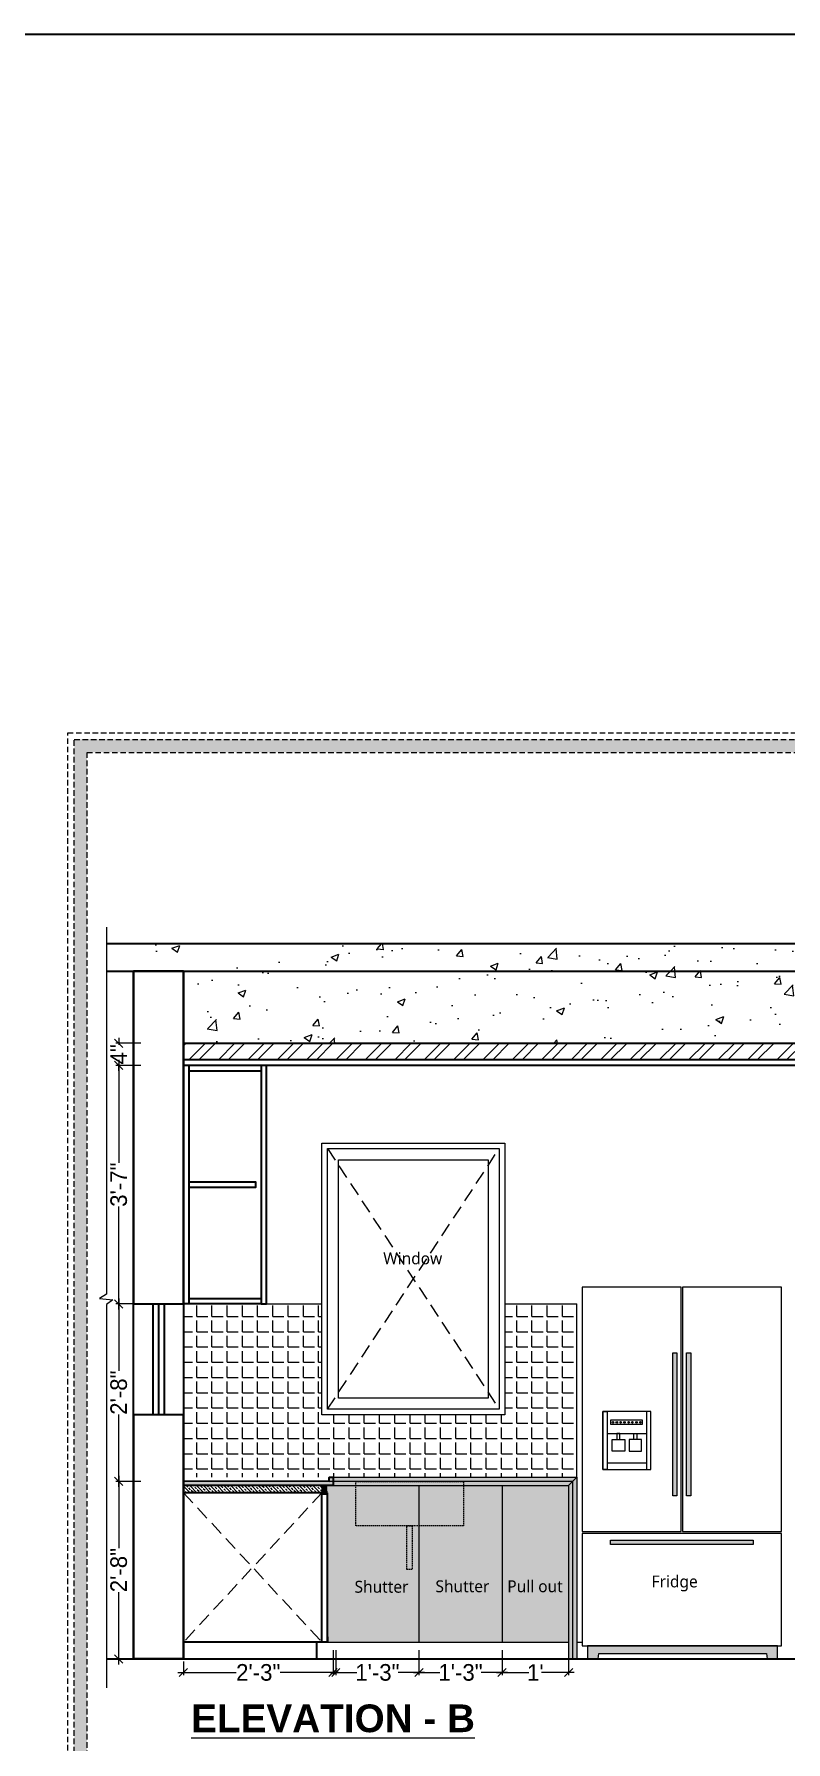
# Model space of a CAD drawing. Header units: millimetres. Extents: x 56222 to 3066687, y -650199 to -121287.
# Drawn here: x 140630.4 to 140766.1, y -184233.2 to -183925.3 of the extents above; entities that cross this region are included whole.
import ezdxf

# ---------------------------------------------------------------- set-up
doc = ezdxf.new("R2010")
doc.units = ezdxf.units.MM
doc.header["$MEASUREMENT"] = 0
doc.header["$PDMODE"] = 35
for name, pattern in [('DASHED', [0.75, 0.5, -0.25]), ('DASHED2', [0.375, 0.25, -0.125]), ('DASHEDX2', [1.5, 1, -0.5])]:
    doc.linetypes.add(name, pattern=pattern)
doc.layers.get('Defpoints').update_dxf_attribs({"color": 220})
for name, color, linetype, lineweight in [('03FUN', 37, 'Continuous', 9), ('DIM.', 250, 'Continuous', 13), ('Dimension', 10, 'DASHEDX2', 20), ('ELEVATION', 250, 'Continuous', 9), ('FIRST FLOOR ( DW_RAIL )', 7, 'Continuous', 9), ('FURNITURE', 32, 'Continuous', 9), ('furniture dimensions', 1, 'DASHED', 0), ('FURNITURE-1', 252, 'Continuous', 13), ('Labelling', 1, 'Continuous', 25), ('SECTION ( SLAB PLine )', 104, 'Continuous', 30), ('Text', 7, 'Continuous', 15), ('UTILITY', 48, 'Continuous', 9), ('wall', 7, 'Continuous', 30), ('XX~SLAB ( BEAM )~ ( DIM )', 7, 'Continuous', 9)]:
    doc.layers.add(name, color=color, linetype=linetype, lineweight=lineweight)
doc.layers.add('hatch', color=250, linetype='Continuous', lineweight=9, transparency=0.5)
doc.layers.add('str coll', color=6, linetype='Continuous')
doc.styles.add('century g', font='GOTHIC.TTF')
doc.styles.get("Standard").update_dxf_attribs({"font": 'arial.ttf', "height": 6})
doc.dimstyles.new('Archana', dxfattribs={"dimtxt": 2, "dimasz": 0.75, "dimexe": 0.5, "dimexo": 0.5, "dimgap": 0, "dimtad": 0, "dimzin": 0, "dimdsep": 46, "dimlunit": 4, "dimtxsty": 'century g', "dimblk": 'OBLIQUE', "dimcen": 0, "dimdle": 1, "dimclrd": 256, "dimclre": 256, "dimclrt": 256, "dimadec": 0, "dimazin": 0, "dimtfac": 1, "dimtofl": 0, "dimtmove": 1, "dimatfit": 3, "dimfxl": 1, "dimfxlon": 1, "dimtolj": 1, "dimtzin": 0, "dimlwd": -1, "dimlwe": -1, "dimarcsym": 0})
pattern_1 = [(50, (1826.904, 2.807), (14.34520365, -1.2550427), [1.5, -16.5]), (355, (1826.904, 2.807), (-2.7750267, 15.0438427), [1.2, -13.2]), (100.4514445, (1828.099, 2.702), (11.5701769, 13.7887998), [1.2748038, -14.0228422]), (46.1842, (1826.904, 6.807), (21.3448266, -3.3103856), [2.25, -24.75]), (96.635635, (1828.682, 6.531), (18.693239, 19.482372), [1.9122068, -21.0342752]), (351.184164, (1826.904, 6.807), (18.693239, 19.482372), [1.8, -19.8]), (21, (1828.904, 5.807), (11.93814104, -8.0523778), [1.5, -16.5]), (326, (1828.904, 5.807), (4.8663066, 14.5030009), [1.2, -13.2]), (71.451445, (1829.899, 5.136), (16.8044475, 6.45062306), [1.2748038, -14.0228422]), (37.5, (1826.904, 2.807), (0.24319711, 6.65787708), [0, -13.04, 0, -13.4, 0, -13.25]), (7.5, (1826.904, 2.807), (5.26139075, 7.88823424), [0, -7.64, 0, -12.74, 0, -5.05]), (327.5, (1822.444, 2.807), (10.67644872, -0.45109743), [0, -5, 0, -15.6, 0, -20.7]), (317.5, (1820.444, 2.807), (11.6637234, 2.00209965), [0, -6.5, 0, -10.36, 0, -14.7])]

# ---------------------------------------------------------------- blocks, each defined once
blk = doc.blocks.new('_Oblique')
at = {"layer": 'wall', "color": 0, "lineweight": -2}
blk.add_line((-0.5, -0.5), (0.5, 0.5), dxfattribs=at)
blk = doc.blocks.new('*D311')
at = {"layer": 'Defpoints', "color": 0, "linetype": 'Continuous', "lineweight": 30, "transparency": 16777216}
for p in [(140684.36, -184215.24), (140657.36, -184218.24), (140684.36, -184220.7)]:
    blk.add_point(p, dxfattribs=at)
at = {"layer": 'furniture dimensions', "color": 5, "linetype": 'ByBlock', "transparency": 16777216}
blk.add_line((140657.36, -184218.74), (140657.36, -184221.2), dxfattribs=at)
at = {"layer": 'furniture dimensions', "color": 5, "linetype": 'Continuous', "transparency": 16777216}
for p, q in [((140684.36, -184216.7), (140684.36, -184221.2)), ((140656.36, -184220.7), (140666.9, -184220.7)), ((140685.36, -184220.7), (140674.81, -184220.7))]:
    blk.add_line(p, q, dxfattribs=at)
at = {"layer": 'furniture dimensions', "color": 5, "linetype": 'Continuous', "transparency": 16777216, "xscale": 1.5, "yscale": 1.5, "zscale": 1.5, "rotation": 180}
blk.add_blockref('_Oblique', (140657.36, -184220.7), dxfattribs=at)
at = {"layer": 'furniture dimensions', "color": 5, "linetype": 'Continuous', "transparency": 16777216, "xscale": 1.5, "yscale": 1.5, "zscale": 1.5}
blk.add_blockref('_Oblique', (140684.36, -184220.7), dxfattribs=at)
at = {"layer": 'furniture dimensions', "linetype": 'Continuous', "lineweight": 0, "transparency": 16777216, "insert": (140670.86, -184220.7), "char_height": 3, "attachment_point": 5, "style": 'century g'}
blk.add_mtext('\\A1;2\'-3"', dxfattribs=at)
blk = doc.blocks.new('*D312')
at = {"layer": 'Defpoints', "color": 0, "linetype": 'Continuous', "lineweight": 30, "transparency": 16777216}
for p in [(140645.69, -184186.24), (140657.36, -184186.24), (140657.36, -184218.24)]:
    blk.add_point(p, dxfattribs=at)
at = {"layer": 'furniture dimensions', "color": 5, "linetype": 'Continuous', "transparency": 16777216}
for p, q in [((140645.69, -184185.24), (140645.69, -184198.29)), ((140649.69, -184186.24), (140645.19, -184186.24)), ((140645.69, -184219.24), (140645.69, -184206.2))]:
    blk.add_line(p, q, dxfattribs=at)
at = {"layer": 'furniture dimensions', "color": 5, "linetype": 'ByBlock', "transparency": 16777216}
blk.add_line((140649.69, -184218.24), (140645.19, -184218.24), dxfattribs=at)
at = {"layer": 'furniture dimensions', "color": 5, "linetype": 'Continuous', "transparency": 16777216, "xscale": 1.5, "yscale": 1.5, "zscale": 1.5}
for p, rotation in [((140645.69, -184186.24), 90), ((140645.69, -184218.24), 270)]:
    blk.add_blockref('_Oblique', p, dxfattribs=dict(at, rotation=rotation))
at = {"layer": 'furniture dimensions', "linetype": 'Continuous', "lineweight": 0, "transparency": 16777216, "insert": (140645.69, -184202.24), "char_height": 3, "attachment_point": 5, "rotation": 90, "style": 'century g'}
blk.add_mtext('\\A1;2\'-8"', dxfattribs=at)
blk = doc.blocks.new('*D313')
at = {"layer": 'Defpoints', "color": 0, "linetype": 'Continuous', "lineweight": 30, "transparency": 16777216}
for p in [(140645.69, -184154.24), (140657.36, -184154.24), (140657.36, -184186.24)]:
    blk.add_point(p, dxfattribs=at)
at = {"layer": 'furniture dimensions', "color": 5, "linetype": 'Continuous', "transparency": 16777216}
for p, q in [((140649.69, -184154.24), (140645.19, -184154.24)), ((140645.69, -184153.24), (140645.69, -184166.29)), ((140645.69, -184187.24), (140645.69, -184174.2))]:
    blk.add_line(p, q, dxfattribs=at)
at = {"layer": 'furniture dimensions', "color": 5, "linetype": 'ByBlock', "transparency": 16777216}
blk.add_line((140649.69, -184186.24), (140645.19, -184186.24), dxfattribs=at)
at = {"layer": 'furniture dimensions', "color": 5, "linetype": 'Continuous', "transparency": 16777216, "xscale": 1.5, "yscale": 1.5, "zscale": 1.5}
for p, rotation in [((140645.69, -184154.24), 90), ((140645.69, -184186.24), 270)]:
    blk.add_blockref('_Oblique', p, dxfattribs=dict(at, rotation=rotation))
at = {"layer": 'furniture dimensions', "linetype": 'Continuous', "lineweight": 0, "transparency": 16777216, "insert": (140645.69, -184170.24), "char_height": 3, "attachment_point": 5, "rotation": 90, "style": 'century g'}
blk.add_mtext('\\A1;2\'-8"', dxfattribs=at)
blk = doc.blocks.new('*D314')
at = {"layer": 'Defpoints', "color": 0, "linetype": 'Continuous', "lineweight": 30, "transparency": 16777216}
for p in [(140645.69, -184111.24), (140657.36, -184111.24), (140657.36, -184154.24)]:
    blk.add_point(p, dxfattribs=at)
at = {"layer": 'furniture dimensions', "color": 5, "linetype": 'Continuous', "transparency": 16777216}
for p, q in [((140649.69, -184111.24), (140645.19, -184111.24)), ((140645.69, -184110.24), (140645.69, -184128.8)), ((140645.69, -184155.24), (140645.69, -184136.69))]:
    blk.add_line(p, q, dxfattribs=at)
at = {"layer": 'furniture dimensions', "color": 5, "linetype": 'ByBlock', "transparency": 16777216}
blk.add_line((140649.69, -184154.24), (140645.19, -184154.24), dxfattribs=at)
at = {"layer": 'furniture dimensions', "color": 5, "linetype": 'Continuous', "transparency": 16777216, "xscale": 1.5, "yscale": 1.5, "zscale": 1.5}
for p, rotation in [((140645.69, -184111.24), 90), ((140645.69, -184154.24), 270)]:
    blk.add_blockref('_Oblique', p, dxfattribs=dict(at, rotation=rotation))
at = {"layer": 'furniture dimensions', "linetype": 'Continuous', "lineweight": 0, "transparency": 16777216, "insert": (140645.69, -184132.74), "char_height": 3, "attachment_point": 5, "rotation": 90, "style": 'century g'}
blk.add_mtext('\\A1;3\'-7"', dxfattribs=at)
blk = doc.blocks.new('*D315')
at = {"layer": 'Defpoints', "color": 0, "linetype": 'Continuous', "lineweight": 30, "transparency": 16777216}
for p in [(140684.86, -184215.24), (140699.86, -184215.24), (140699.86, -184220.7)]:
    blk.add_point(p, dxfattribs=at)
at = {"layer": 'furniture dimensions', "color": 5, "linetype": 'ByBlock', "transparency": 16777216}
blk.add_line((140684.86, -184216.7), (140684.86, -184221.2), dxfattribs=at)
at = {"layer": 'furniture dimensions', "color": 5, "linetype": 'Continuous', "transparency": 16777216}
for p, q in [((140699.86, -184216.7), (140699.86, -184221.2)), ((140683.86, -184220.7), (140688.64, -184220.7)), ((140700.86, -184220.7), (140696.08, -184220.7))]:
    blk.add_line(p, q, dxfattribs=at)
at = {"layer": 'furniture dimensions', "color": 5, "linetype": 'Continuous', "transparency": 16777216, "xscale": 1.5, "yscale": 1.5, "zscale": 1.5, "rotation": 180}
blk.add_blockref('_Oblique', (140684.86, -184220.7), dxfattribs=at)
at = {"layer": 'furniture dimensions', "color": 5, "linetype": 'Continuous', "transparency": 16777216, "xscale": 1.5, "yscale": 1.5, "zscale": 1.5}
blk.add_blockref('_Oblique', (140699.86, -184220.7), dxfattribs=at)
at = {"layer": 'furniture dimensions', "linetype": 'Continuous', "lineweight": 0, "transparency": 16777216, "insert": (140692.36, -184220.7), "char_height": 3, "attachment_point": 5, "style": 'century g'}
blk.add_mtext('\\A1;1\'-3"', dxfattribs=at)
blk = doc.blocks.new('*D316')
at = {"layer": 'Defpoints', "color": 0, "linetype": 'Continuous', "lineweight": 30, "transparency": 16777216}
for p in [(140714.86, -184215.24), (140726.86, -184215.24), (140726.86, -184220.7)]:
    blk.add_point(p, dxfattribs=at)
at = {"layer": 'furniture dimensions', "color": 5, "linetype": 'ByBlock', "transparency": 16777216}
blk.add_line((140714.86, -184216.7), (140714.86, -184221.2), dxfattribs=at)
at = {"layer": 'furniture dimensions', "color": 5, "linetype": 'Continuous', "transparency": 16777216}
for p, q in [((140726.86, -184216.7), (140726.86, -184221.2)), ((140713.86, -184220.7), (140719.71, -184220.7)), ((140727.86, -184220.7), (140722, -184220.7))]:
    blk.add_line(p, q, dxfattribs=at)
at = {"layer": 'furniture dimensions', "color": 5, "linetype": 'Continuous', "transparency": 16777216, "xscale": 1.5, "yscale": 1.5, "zscale": 1.5, "rotation": 180}
blk.add_blockref('_Oblique', (140714.86, -184220.7), dxfattribs=at)
at = {"layer": 'furniture dimensions', "color": 5, "linetype": 'Continuous', "transparency": 16777216, "xscale": 1.5, "yscale": 1.5, "zscale": 1.5}
blk.add_blockref('_Oblique', (140726.86, -184220.7), dxfattribs=at)
at = {"layer": 'furniture dimensions', "linetype": 'Continuous', "lineweight": 0, "transparency": 16777216, "insert": (140720.86, -184220.7), "char_height": 3, "attachment_point": 5, "style": 'century g'}
blk.add_mtext("\\A1;1'", dxfattribs=at)
blk = doc.blocks.new('*D415')
at = {"layer": 'Defpoints', "color": 0, "linetype": 'Continuous', "lineweight": 30, "transparency": 16777216}
for p in [(140645.69, -184107.24), (140657.36, -184107.24), (140657.36, -184111.24)]:
    blk.add_point(p, dxfattribs=at)
at = {"layer": 'furniture dimensions', "color": 5, "linetype": 'Continuous', "transparency": 16777216}
for p, q in [((140649.69, -184107.24), (140645.19, -184107.24)), ((140645.69, -184106.24), (140645.69, -184107.54)), ((140645.69, -184112.24), (140645.69, -184110.94))]:
    blk.add_line(p, q, dxfattribs=at)
at = {"layer": 'furniture dimensions', "color": 5, "linetype": 'ByBlock', "transparency": 16777216}
blk.add_line((140649.69, -184111.24), (140645.19, -184111.24), dxfattribs=at)
at = {"layer": 'furniture dimensions', "color": 5, "linetype": 'Continuous', "transparency": 16777216, "xscale": 1.5, "yscale": 1.5, "zscale": 1.5}
for p, rotation in [((140645.69, -184107.24), 90), ((140645.69, -184111.24), 270)]:
    blk.add_blockref('_Oblique', p, dxfattribs=dict(at, rotation=rotation))
at = {"layer": 'furniture dimensions', "linetype": 'Continuous', "lineweight": 0, "transparency": 16777216, "insert": (140645.69, -184109.24), "char_height": 3, "attachment_point": 5, "rotation": 90, "style": 'century g'}
blk.add_mtext('\\A1;4"', dxfattribs=at)
blk = doc.blocks.new('*D448')
at = {"layer": 'Defpoints', "color": 0, "linetype": 'Continuous', "lineweight": 30, "transparency": 16777216}
for p in [(140699.86, -184215.24), (140714.86, -184215.24), (140714.86, -184220.7)]:
    blk.add_point(p, dxfattribs=at)
at = {"layer": 'furniture dimensions', "color": 5, "linetype": 'ByBlock', "transparency": 16777216}
blk.add_line((140699.86, -184216.7), (140699.86, -184221.2), dxfattribs=at)
at = {"layer": 'furniture dimensions', "color": 5, "linetype": 'Continuous', "transparency": 16777216}
for p, q in [((140714.86, -184216.7), (140714.86, -184221.2)), ((140698.86, -184220.7), (140703.64, -184220.7)), ((140715.86, -184220.7), (140711.08, -184220.7))]:
    blk.add_line(p, q, dxfattribs=at)
at = {"layer": 'furniture dimensions', "color": 5, "linetype": 'Continuous', "transparency": 16777216, "xscale": 1.5, "yscale": 1.5, "zscale": 1.5, "rotation": 180}
blk.add_blockref('_Oblique', (140699.86, -184220.7), dxfattribs=at)
at = {"layer": 'furniture dimensions', "color": 5, "linetype": 'Continuous', "transparency": 16777216, "xscale": 1.5, "yscale": 1.5, "zscale": 1.5}
blk.add_blockref('_Oblique', (140714.86, -184220.7), dxfattribs=at)
at = {"layer": 'furniture dimensions', "linetype": 'Continuous', "lineweight": 0, "transparency": 16777216, "insert": (140707.36, -184220.7), "char_height": 3, "attachment_point": 5, "style": 'century g'}
blk.add_mtext('\\A1;1\'-3"', dxfattribs=at)

msp = doc.modelspace()

# ---------------------------------------------------------------- hatches: boundary and pattern name
at = {"layer": '03FUN', "linetype": 'ByBlock'}
h = msp.add_hatch(color=250, dxfattribs=at)
h.paths.add_polyline_path([(140748.93, -184163.09), (140748.16, -184163.09), (140748.16, -184188.87), (140748.93, -184188.87)])
h.paths.add_polyline_path([(140746.42, -184163.09), (140745.65, -184163.09), (140745.65, -184188.87), (140746.42, -184188.87)])
for points in [[(140760.18, -184196.85), (140734.4, -184196.85), (140734.4, -184197.62), (140760.18, -184197.62)], [(140764.57, -184215.88), (140730.25, -184215.88), (140730.25, -184218.24), (140732.23, -184218.24), (140732.35, -184217.28), (140762.59, -184217.28), (140762.72, -184218.24), (140764.57, -184218.24)]]:
    msp.add_hatch(color=250, dxfattribs=at).paths.add_polyline_path(points)
at = {"layer": 'Dimension', "true_color": 0xd39e00}
h = msp.add_hatch(color=42, dxfattribs=at)
h.paths.add_polyline_path([(140637.65, -184286.11), (140969.58, -184286.11), (140969.58, -184052.47), (140637.65, -184052.47)])
h.paths.add_polyline_path([(140639.98, -184283.78), (140967.25, -184283.78), (140967.25, -184054.8), (140639.98, -184054.8)], flags=16)
at = {"layer": 'FURNITURE', "lineweight": 5, "true_color": 0xc7c8ca, "transparency": 33554687}
h = msp.add_hatch(dxfattribs=at)
h.set_pattern_fill('ANGLE', color=9, scale=10)
h.set_pattern_definition([(0, (0, 0), (0, 2.75), [2, -0.75]), (90, (0, 0), (-2.75, 2e-16), [2, -0.75])])
h.paths.add_polyline_path([(140728.34, -184154.24), (140715.36, -184154.24), (140715.36, -184174.24), (140682.36, -184174.24), (140682.36, -184154.24), (140657.36, -184154.24), (140657.36, -184185.49), (140679.31, -184185.49, -0.441975), (140685.9, -184185.49), (140728.34, -184185.49)])
h.paths.add_polyline_path([(140679.31, -184185.49), (140681.97, -184185.49, -0.04077), (140681.98, -184185.49), (140682.51, -184185.49), (140685.9, -184185.49, 0.44186)], flags=17)
at = {"layer": 'FURNITURE', "lineweight": 30, "true_color": 0x939598, "transparency": 33554687}
h = msp.add_hatch(color=252, dxfattribs=at)
h.dxf.hatch_style = 1
edge = h.paths.add_edge_path()
edge.add_line((140657.36, -184186.99), (140657.36, -184186.23))
edge.add_line((140657.36, -184186.23), (140683.63, -184186.24))
edge.add_line((140683.63, -184186.24), (140683.63, -184185.59))
edge.add_arc((140683.73, -184185.59), 0.1, 90, 180, ccw=False)
edge.add_line((140683.73, -184185.49), (140684.25, -184185.49))
edge.add_arc((140684.25, -184185.59), 0.1, 0, 90, ccw=False)
edge.add_line((140684.35, -184185.59), (140684.35, -184186.99))
edge.add_line((140684.35, -184186.99), (140657.36, -184186.99))
at = {"layer": 'FURNITURE', "lineweight": 30, "true_color": 0x636466, "transparency": 33554687}
h = msp.add_hatch(color=251, dxfattribs=at)
h.dxf.hatch_style = 1
h.paths.add_polyline_path([(140728.34, -184185.49), (140684.25, -184185.49, -0.418282), (140684.36, -184185.59), (140684.36, -184186.24), (140688.46, -184186.24), (140688.46, -184186.24), (140707.89, -184186.24), (140727.59, -184186.24)])
h.paths.add_polyline_path([(140728.34, -184185.49), (140727.59, -184186.24), (140727.59, -184218.24), (140728.34, -184218.24)])
at = {"layer": 'FURNITURE', "lineweight": 30, "true_color": 0x939598, "transparency": 33554687}
h = msp.add_hatch(color=252, dxfattribs=at)
h.dxf.hatch_style = 1
h.paths.add_polyline_path([(140727.59, -184186.24), (140707.89, -184186.24), (140707.89, -184186.99), (140726.84, -184186.99)])
h.paths.add_polyline_path([(140707.89, -184186.24), (140688.46, -184186.24), (140688.46, -184186.99), (140707.89, -184186.99)])
h.paths.add_polyline_path([(140688.46, -184186.24), (140682.61, -184186.24), (140682.61, -184186.99), (140688.46, -184186.99)])
h.paths.add_polyline_path([(140727.59, -184186.24), (140726.84, -184186.99), (140726.84, -184218.24), (140727.59, -184218.24)])
at = {"layer": 'FURNITURE', "lineweight": 30, "true_color": 0xc8a668, "transparency": 33554559}
h = msp.add_hatch(color=43, dxfattribs=at)
h.dxf.hatch_style = 1
edge = h.paths.add_edge_path()
edge.add_line((140683.35, -184186.99), (140682.61, -184186.99))
edge.add_line((140682.61, -184186.99), (140682.61, -184186.99))
edge.add_line((140682.61, -184186.99), (140682.61, -184188.09))
edge.add_arc((140682.81, -184188.09), 0.2, 180, 270)
edge.add_line((140682.81, -184188.29), (140683.36, -184188.29))
edge.add_line((140683.36, -184188.29), (140683.36, -184187.99))
edge.add_line((140683.36, -184187.99), (140683.35, -184187.99))
edge.add_line((140683.35, -184187.99), (140683.35, -184186.99))
at = {"layer": 'FURNITURE', "lineweight": 0, "true_color": 0xc8a668, "transparency": 33554559}
h = msp.add_hatch(color=43, dxfattribs=at)
h.dxf.hatch_style = 1
h.paths.add_polyline_path([(140684.86, -184186.99), (140683.36, -184186.99), (140683.36, -184215.24), (140684.86, -184215.24)])
at = {"layer": 'FURNITURE', "lineweight": 30, "true_color": 0xc8a668, "transparency": 33554559}
h = msp.add_hatch(color=43, dxfattribs=at)
h.dxf.hatch_style = 1
h.paths.add_polyline_path([(140699.86, -184186.99), (140684.86, -184186.99), (140684.86, -184215.24), (140699.86, -184215.24)])
h.paths.add_polyline_path([(140714.86, -184186.99), (140699.86, -184186.99), (140699.86, -184215.24), (140714.86, -184215.24)])
h.paths.add_polyline_path([(140726.84, -184186.99), (140714.86, -184186.99), (140714.86, -184215.24), (140726.84, -184215.24)])
at = {"layer": 'FURNITURE-1', "lineweight": 18, "true_color": 0xc7c8ca}
h = msp.add_hatch(dxfattribs=at)
h.set_pattern_fill('AR-CONC', color=9, scale=2)
h.set_pattern_definition(pattern_1)
h.paths.add_polyline_path([(140901.39, -184089.24), (140643.48, -184089.24), (140643.48, -184094.24), (140889.36, -184094.24), (140893.86, -184094.24), (140901.39, -184094.24)])
h = msp.add_hatch(dxfattribs=at)
h.set_pattern_fill('AR-CONC', color=9, scale=2)
h.set_pattern_definition(pattern_1)
h.paths.add_polyline_path([(140889.36, -184094.24), (140811.86, -184094.24), (140657.36, -184094.24), (140657.36, -184107.24), (140889.36, -184107.24)])
at = {"layer": 'FURNITURE-1', "lineweight": 18, "transparency": 33554572}
h = msp.add_hatch(dxfattribs=at)
h.set_pattern_fill('ANSI32', color=6, scale=10)
h.set_pattern_definition([(45, (1826.9038, 2.807), (-2.65165043, 2.65165043), []), (45, (1828.6715, 2.807), (-2.65165043, 2.65165043), [])])
h.paths.add_polyline_path([(140889.36, -184107.24), (140811.86, -184107.24), (140811.86, -184107.27), (140802.86, -184107.27), (140657.36, -184107.24), (140657.36, -184110.24), (140889.36, -184110.24)])
at = {"layer": 'hatch', "transparency": 33554651}
h = msp.add_hatch(dxfattribs=at)
h.set_pattern_fill('ANSI33', color=256, scale=3.493167, angle=90, style=0)
h.set_pattern_definition([(135, (-5354548.2881, 4412201.0351), (-0.61751058278, -0.61751058278), []), (135, (-5354548.2881, 4412201.6526), (-0.61751058278, -0.61751058278), [0.43664592054, -0.21832296027])])
h.paths.add_polyline_path([(140657.36, -184188.28), (140657.36, -184186.99), (140682.41, -184187), (140682.41, -184188.28)])

# ---------------------------------------------------------------- linework, layer by layer
at = {"layer": 'Dimension', "color": 42, "true_color": 0xd39e00, "elevation": 0.12}
for points in [[(140636.48, -184051.3), (140970.74, -184051.3), (140970.74, -184287.27), (140636.48, -184287.27)], [(140637.65, -184052.47), (140969.58, -184052.47), (140969.58, -184286.11), (140637.65, -184286.11)], [(140639.98, -184054.8), (140967.25, -184054.8), (140967.25, -184283.78), (140639.98, -184283.78)]]:
    msp.add_lwpolyline(points, close=True, dxfattribs=at)
at = {"layer": 'ELEVATION', "lineweight": 0}
for points in [[(140682.36, -184125.24), (140715.36, -184125.24), (140715.36, -184174.24), (140682.36, -184174.24)], [(140683.36, -184126.24), (140714.36, -184126.24), (140714.36, -184173.24), (140683.36, -184173.24)], [(140685.36, -184128.24), (140712.36, -184128.24), (140712.36, -184171.24), (140685.36, -184171.24)]]:
    msp.add_lwpolyline(points, close=True, dxfattribs=at)
at = {"layer": 'FIRST FLOOR ( DW_RAIL )', "lineweight": 0}
for p, q in [((140657.36, -184154.24), (140657.36, -184111.24)), ((140726.84, -184186.99), (140728.34, -184185.49)), ((140681.36, -184215.24), (140684.36, -184215.24))]:
    msp.add_line(p, q, dxfattribs=at)
at = {"layer": 'FURNITURE', "lineweight": 30, "ltscale": 0.4}
for p, q in [((140658.36, -184111.24), (140658.36, -184154.24)), ((140683.73, -184185.49), (140684.26, -184185.49)), ((140683.63, -184186.24), (140657.36, -184186.23)), ((140657.36, -184186.24), (140657.36, -184215.24)), ((140682.61, -184186.99), (140657.36, -184186.99)), ((140658.36, -184186.99), (140658.36, -184186.99)), ((140682.36, -184215.24), (140682.36, -184188.28)), ((140682.36, -184188.49), (140683.36, -184188.49)), ((140683.36, -184215.24), (140683.36, -184188.29)), ((140681.36, -184215.24), (140681.36, -184218.24)), ((140683.36, -184215.24), (140682.36, -184215.24))]:
    msp.add_line(p, q, dxfattribs=at)
at = {"layer": 'FURNITURE', "color": 9, "lineweight": 5, "true_color": 0xc7c8ca, "transparency": 33554687}
for p, q in [((140672.36, -184154.24), (140682.36, -184154.24)), ((140715.36, -184154.24), (140728.34, -184154.24)), ((140728.34, -184185.49), (140728.34, -184154.24))]:
    msp.add_line(p, q, dxfattribs=at)
at = {"layer": 'FURNITURE', "color": 0, "lineweight": 0}
for p, q in [((140683.99, -184185.49), (140728.34, -184185.49)), ((140728.34, -184185.49), (140728.34, -184218.27)), ((140727.59, -184186.24), (140657.36, -184186.24)), ((140682.61, -184186.99), (140726.84, -184186.99)), ((140726.84, -184186.99), (140726.84, -184218.24)), ((140727.59, -184186.24), (140727.59, -184218.24))]:
    msp.add_line(p, q, dxfattribs=at)
at = {"layer": 'FURNITURE', "color": 0, "lineweight": 30, "ltscale": 0.4}
msp.add_line((140682.61, -184186.99), (140657.36, -184186.99), dxfattribs=at)
at = {"layer": 'FURNITURE', "lineweight": 30}
msp.add_line((140682.41, -184188.28), (140657.36, -184188.28), dxfattribs=at)
at = {"layer": 'FURNITURE', "lineweight": 0}
for p, q in [((140681.88, -184186.24), (140660.36, -184186.24)), ((140684.36, -184186.99), (140726.86, -184186.99)), ((140699.86, -184186.99), (140699.86, -184215.24)), ((140714.86, -184186.99), (140714.86, -184215.24)), ((140684.36, -184215.24), (140726.86, -184215.24))]:
    msp.add_line(p, q, dxfattribs=at)
at = {"layer": 'FURNITURE', "lineweight": 30, "ltscale": 0.4}
for points in [[(140672.36, -184112.24), (140672.36, -184111.24), (140657.36, -184111.24)], [(140658.36, -184112.24), (140671.36, -184112.24)], [(140658.36, -184132.24), (140670.36, -184132.24), (140670.36, -184133.24), (140658.36, -184133.24)], [(140658.36, -184153.24), (140671.36, -184153.24), (140671.36, -184154.24), (140657.36, -184154.24), (140657.36, -184153.24)], [(140682.36, -184215.24), (140657.36, -184215.24), (140657.36, -184214.24)], [(140683.36, -184214.24), (140683.36, -184214.24), (140683.36, -184215.24)]]:
    msp.add_lwpolyline(points, dxfattribs=at)
msp.add_lwpolyline([(140672.36, -184111.24), (140671.36, -184111.24), (140671.36, -184154.24), (140672.36, -184154.24)], close=True, dxfattribs=at)
msp.add_lwpolyline([(140683.63, -184186.24), (140683.63, -184185.59, -0.414214), (140683.73, -184185.49), (140684.26, -184185.49, -0.414214), (140684.36, -184185.59), (140684.36, -184186.99), (140682.41, -184186.99)], format="xyb", dxfattribs=at)
msp.add_lwpolyline([(140683.36, -184188.29), (140682.81, -184188.29, -0.414214), (140682.61, -184188.09), (140682.61, -184186.99), (140682.41, -184186.99), (140682.41, -184188.29, 0.414214), (140682.61, -184188.49), (140683.36, -184188.49)], format="xyb", close=True, dxfattribs=at)
at = {"layer": 'FURNITURE-1', "color": 252, "linetype": 'DASHED2', "lineweight": 0, "true_color": 0x939598, "elevation": 0}
for points in [[(140688.46, -184186.24), (140707.89, -184186.24), (140707.89, -184194.24), (140688.46, -184194.24)], [(140697.69, -184194.24), (140698.65, -184194.24), (140698.65, -184202.14), (140697.69, -184202.14)]]:
    msp.add_lwpolyline(points, close=True, dxfattribs=at)
at = {"layer": 'hatch', "lineweight": 35, "transparency": 33554687}
for points in [[(140648.36, -184154.24), (140648.36, -184094.24), (140657.36, -184094.24), (140657.36, -184154.24)], [(140657.36, -184174.24), (140657.36, -184218.24), (140648.36, -184218.24), (140648.36, -184174.24)]]:
    msp.add_lwpolyline(points, dxfattribs=at)
at = {"layer": 'Labelling', "color": 9, "linetype": 'DASHED2', "lineweight": 0, "ltscale": 10, "true_color": 0xc7c8ca}
for p, q in [((140683.36, -184126.24), (140714.36, -184173.24)), ((140683.36, -184173.24), (140714.36, -184126.24))]:
    msp.add_line(p, q, dxfattribs=at)
at = {"layer": 'Labelling', "color": 251, "linetype": 'DASHED2', "lineweight": 0, "ltscale": 10, "true_color": 0x636466}
for p, q in [((140682.36, -184188.28), (140657.36, -184215.24)), ((140657.36, -184188.28), (140682.36, -184215.24))]:
    msp.add_line(p, q, dxfattribs=at)
at = {"layer": 'SECTION ( SLAB PLine )', "color": 1}
for p, q in [((140643.48, -184089.24), (140901.39, -184089.24)), ((140643.48, -184094.24), (140802.86, -184094.24)), ((140657.36, -184107.24), (140889.36, -184107.24)), ((140643.48, -184218.24), (140901.39, -184218.24))]:
    msp.add_line(p, q, dxfattribs=at)
at = {"layer": 'SECTION ( SLAB PLine )', "color": 1, "lineweight": 0}
msp.add_line((140728.34, -184215.24), (140729.29, -184215.24), dxfattribs=at)
at = {"layer": 'str coll', "lineweight": 30}
for p, q in [((140889.36, -184110.24), (140657.36, -184110.24)), ((140889.36, -184111.24), (140657.36, -184111.24))]:
    msp.add_line(p, q, dxfattribs=at)
at = {"layer": 'Text', "color": 251, "linetype": 'Continuous', "lineweight": 0, "true_color": 0x636466}
msp.add_lwpolyline([(140643.48, -184086.29), (140643.48, -184152.48), (140642.22, -184153.26), (140644.65, -184153.51), (140643.48, -184154.35), (140643.48, -184223.48)], dxfattribs=at)
at = {"layer": 'UTILITY'}
for p, q in [((140733.85, -184177.62), (140740.91, -184177.62)), ((140733.85, -184182.88), (140740.91, -184182.88))]:
    msp.add_line(p, q, dxfattribs=at)
for points in [[(140747.16, -184151.24), (140729.29, -184151.24), (140729.29, -184195.29), (140747.16, -184195.29)], [(140765.29, -184151.24), (140747.44, -184151.24), (140747.44, -184195.29), (140765.29, -184195.29)], [(140746.42, -184163.09), (140746.42, -184188.87), (140745.65, -184188.87), (140745.65, -184163.09)], [(140748.93, -184163.09), (140748.93, -184188.87), (140748.16, -184188.87), (140748.16, -184163.09)], [(140733.03, -184184.07), (140741.73, -184184.07), (140741.73, -184173.64), (140733.03, -184173.64)], [(140733.03, -184173.64), (140733.85, -184173.64), (140733.85, -184184.07), (140733.03, -184184.07)], [(140734.49, -184175.17), (140740.15, -184175.17), (140740.15, -184175.99), (140734.49, -184175.99)], [(140741.73, -184173.64), (140740.91, -184173.64), (140740.91, -184184.07), (140741.73, -184184.07)], [(140734.74, -184178.68), (140736.99, -184178.68), (140736.99, -184180.82), (140734.74, -184180.82)], [(140735.59, -184178.68), (140736.14, -184178.68), (140736.14, -184177.62), (140735.59, -184177.62)], [(140740.02, -184178.68), (140737.77, -184178.68), (140737.77, -184180.82), (140740.02, -184180.82)], [(140739.17, -184178.68), (140738.62, -184178.68), (140738.62, -184177.62), (140739.17, -184177.62)], [(140765.29, -184195.63), (140729.29, -184195.63), (140729.29, -184215.88), (140765.29, -184215.88)], [(140734.4, -184196.85), (140760.18, -184196.85), (140760.18, -184197.62), (140734.4, -184197.62)], [(140764.57, -184215.88), (140730.25, -184215.88), (140730.25, -184218.24), (140732.23, -184218.24), (140732.35, -184217.28), (140762.59, -184217.28), (140762.72, -184218.24), (140764.57, -184218.24)]]:
    msp.add_lwpolyline(points, close=True, dxfattribs=at)
for centre in [(140734.86, -184175.58), (140735.56, -184175.58), (140736.25, -184175.58), (140736.95, -184175.58), (140737.69, -184175.58), (140738.38, -184175.58), (140739.12, -184175.58), (140739.82, -184175.58)]:
    msp.add_circle(centre, 0.145, dxfattribs=at)
at = {"layer": 'XX~SLAB ( BEAM )~ ( DIM )', "color": 5, "lineweight": 30}
for p, q in [((140651.84, -184154.24), (140651.84, -184174.24)), ((140652.86, -184154.24), (140652.86, -184174.24)), ((140653.88, -184154.24), (140653.88, -184174.24))]:
    msp.add_line(p, q, dxfattribs=at)
at = {"layer": 'XX~SLAB ( BEAM )~ ( DIM )', "color": 3, "lineweight": 30}
msp.add_lwpolyline([(140009.65, -183925.29), (141614.25, -183925.29), (141614.25, -184419.19), (140009.65, -184419.19)], close=True, dxfattribs=at)
at = {"layer": 'XX~SLAB ( BEAM )~ ( DIM )', "color": 5, "lineweight": 30}
msp.add_lwpolyline([(140648.36, -184154.24), (140657.36, -184154.24), (140657.36, -184174.24), (140648.36, -184174.24)], close=True, dxfattribs=at)

# ---------------------------------------------------------------- texts
at = {"layer": 'DIM.', "color": 1, "insert": (140658.75, -184226.46), "char_height": 5, "attachment_point": 1}
msp.add_mtext_dynamic_manual_height_columns('{\\fArial|b1|i0|c0|p34;\\LELEVATION - B}', width=111.5588, gutter_width=1, heights=[0], dxfattribs=at)
at = {"layer": 'Text', "ltscale": 20, "char_height": 2.1436, "width": 39.2778, "attachment_point": 1}
for s, insert in [('{\\fMalgun Gothic|b0|i0|c0|p34;\\C1;Window}', (140693.42, -184144.96)), ('{\\fMalgun Gothic|b0|i0|c0|p34;\\C1;Shutter}', (140688.24, -184204.17)), ('{\\fMalgun Gothic|b0|i0|c0|p34;\\C1;Shutter}', (140702.84, -184204.08)), ('{\\fMalgun Gothic|b0|i0|c0|p34;\\C1;Pull out}', (140715.8, -184204.08)), ('{\\fMalgun Gothic|b0|i0|c0|p34;\\C1;Fridge}', (140741.83, -184203.21))]:
    msp.add_mtext(s, dxfattribs=dict(at, insert=insert))

# ---------------------------------------------------------------- dimensions: what is measured, and where the dimension line sits
at = {"layer": 'furniture dimensions', "color": 5, "linetype": 'Continuous', "lineweight": 0}
for base, p1, p2, picture, middle in [((140645.69, -184107.24), (140657.36, -184111.24), (140657.36, -184107.24), '*D415', (140645.69, -184109.24)), ((140645.69, -184111.24), (140657.36, -184154.24), (140657.36, -184111.24), '*D314', (140645.69, -184132.74)), ((140645.69, -184154.24), (140657.36, -184186.24), (140657.36, -184154.24), '*D313', (140645.69, -184170.24)), ((140645.69, -184186.24), (140657.36, -184218.24), (140657.36, -184186.24), '*D312', (140645.69, -184202.24))]:
    dim = msp.add_linear_dim(base=base, p1=p1, p2=p2, angle=90, dimstyle='Archana', override={"dimtxt": 3, "dimasz": 1.5, "dimdec": 0, "dimclrd": 5, "dimclre": 5, "dimfxl": 4}, dxfattribs=at)
    dim.commit()
    dim.dimension.update_dxf_attribs({"geometry": picture, "text_midpoint": middle})
for base, p1, p2, picture, middle in [((140684.36, -184220.7), (140657.36, -184218.24), (140684.36, -184215.24), '*D311', (140670.86, -184220.7)), ((140699.86, -184220.7), (140684.86, -184215.24), (140699.86, -184215.24), '*D315', (140692.36, -184220.7)), ((140714.86, -184220.7), (140699.86, -184215.24), (140714.86, -184215.24), '*D448', (140707.36, -184220.7)), ((140726.86, -184220.7), (140714.86, -184215.24), (140726.86, -184215.24), '*D316', (140720.86, -184220.7))]:
    dim = msp.add_linear_dim(base=base, p1=p1, p2=p2, dimstyle='Archana', override={"dimtxt": 3, "dimasz": 1.5, "dimdec": 0, "dimclrd": 5, "dimclre": 5, "dimfxl": 4}, dxfattribs=at)
    dim.commit()
    dim.dimension.update_dxf_attribs({"geometry": picture, "text_midpoint": middle})

doc.saveas('drawing.dxf')
